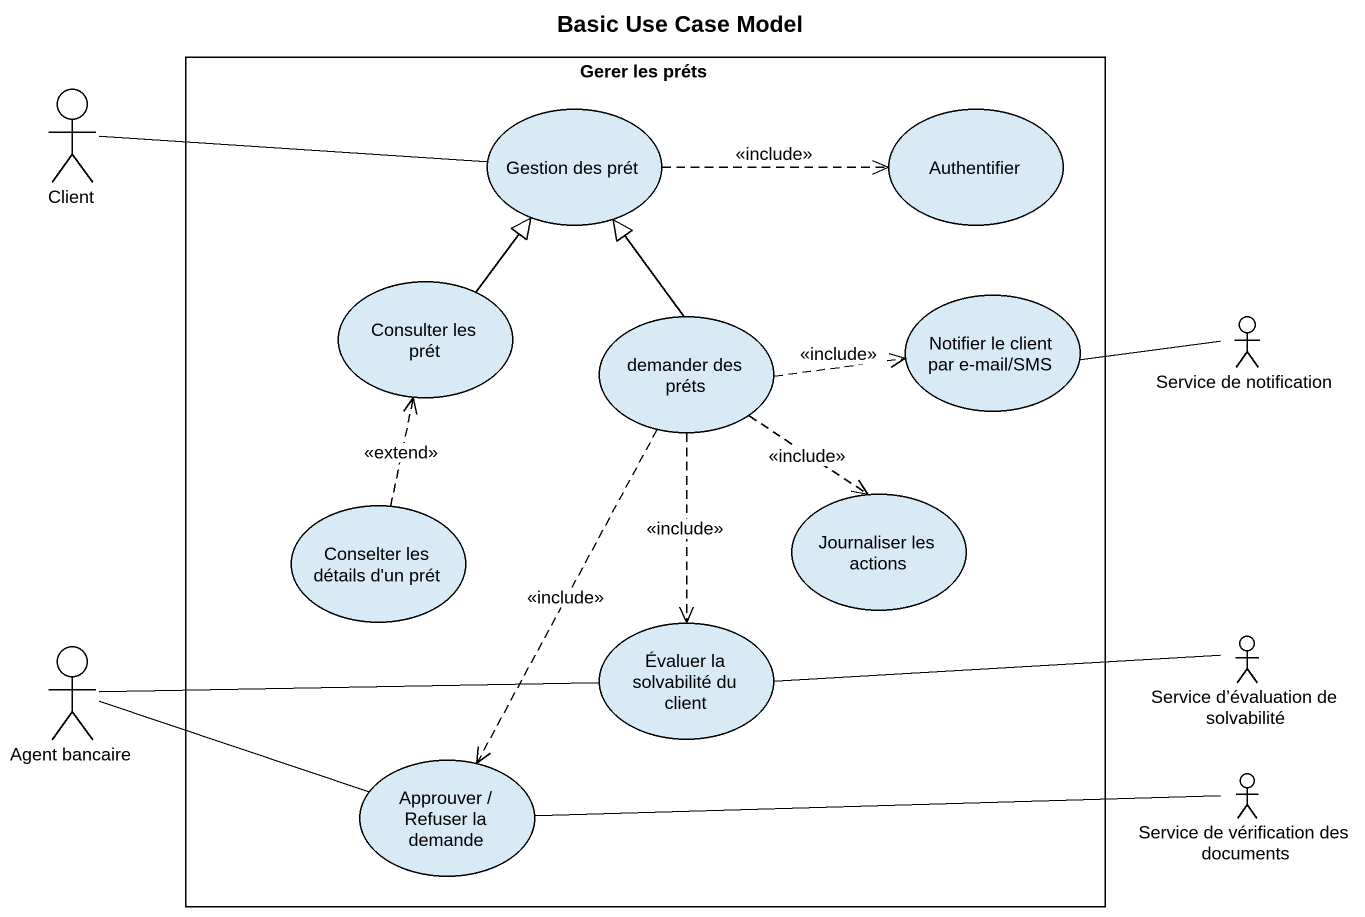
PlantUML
@startuml
title Basic Use Case Model
actor Client
rectangle "Gerer les préts" as Gerer_les_préts {
  usecase "Gestion des prét" as Gestion_des_prét
  usecase Authentifier
  usecase "Consulter les prét" as Consulter_les_prét
  usecase "demander des préts" as demander_des_préts
  usecase "Notifier le client par e-mail/SMS" as Notifier_le_client_par_e
  usecase "Journaliser les actions" as Journaliser_les_actions
  usecase "Conselter les détails d'un prét" as Conselter_les_détails_d_un
  usecase "Évaluer la solvabilité du client" as Évaluer_la_solvabilité_du
  usecase "Approuver / Refuser la demande" as Approuver_Refuser_la_demande
}
actor "Service de notification" as Service_de_notification
actor "Agent bancaire" as Agent_bancaire
actor "Service d’évaluation de solvabilité" as Service_d_évaluation_de
actor "Service de vérification des documents" as Service_de_vérification_des
Client -right- Gestion_des_prét
Gestion_des_prét .right.> Authentifier : <<include>>
Consulter_les_prét -up-|> Gestion_des_prét
demander_des_préts -up-|> Gestion_des_prét
demander_des_préts .right.> Notifier_le_client_par_e : <<include>>
demander_des_préts ..> Journaliser_les_actions : <<include>>
demander_des_préts ..> Évaluer_la_solvabilité_du : <<include>>
demander_des_préts ..> Approuver_Refuser_la_demande : <<include>>
Notifier_le_client_par_e -right- Service_de_notification
Conselter_les_détails_d_un .up.> Consulter_les_prét : <<extend>>
Agent_bancaire -right- Évaluer_la_solvabilité_du
Agent_bancaire -right- Approuver_Refuser_la_demande
Évaluer_la_solvabilité_du -right- Service_d_évaluation_de
Approuver_Refuser_la_demande -right- Service_de_vérification_des
@enduml
